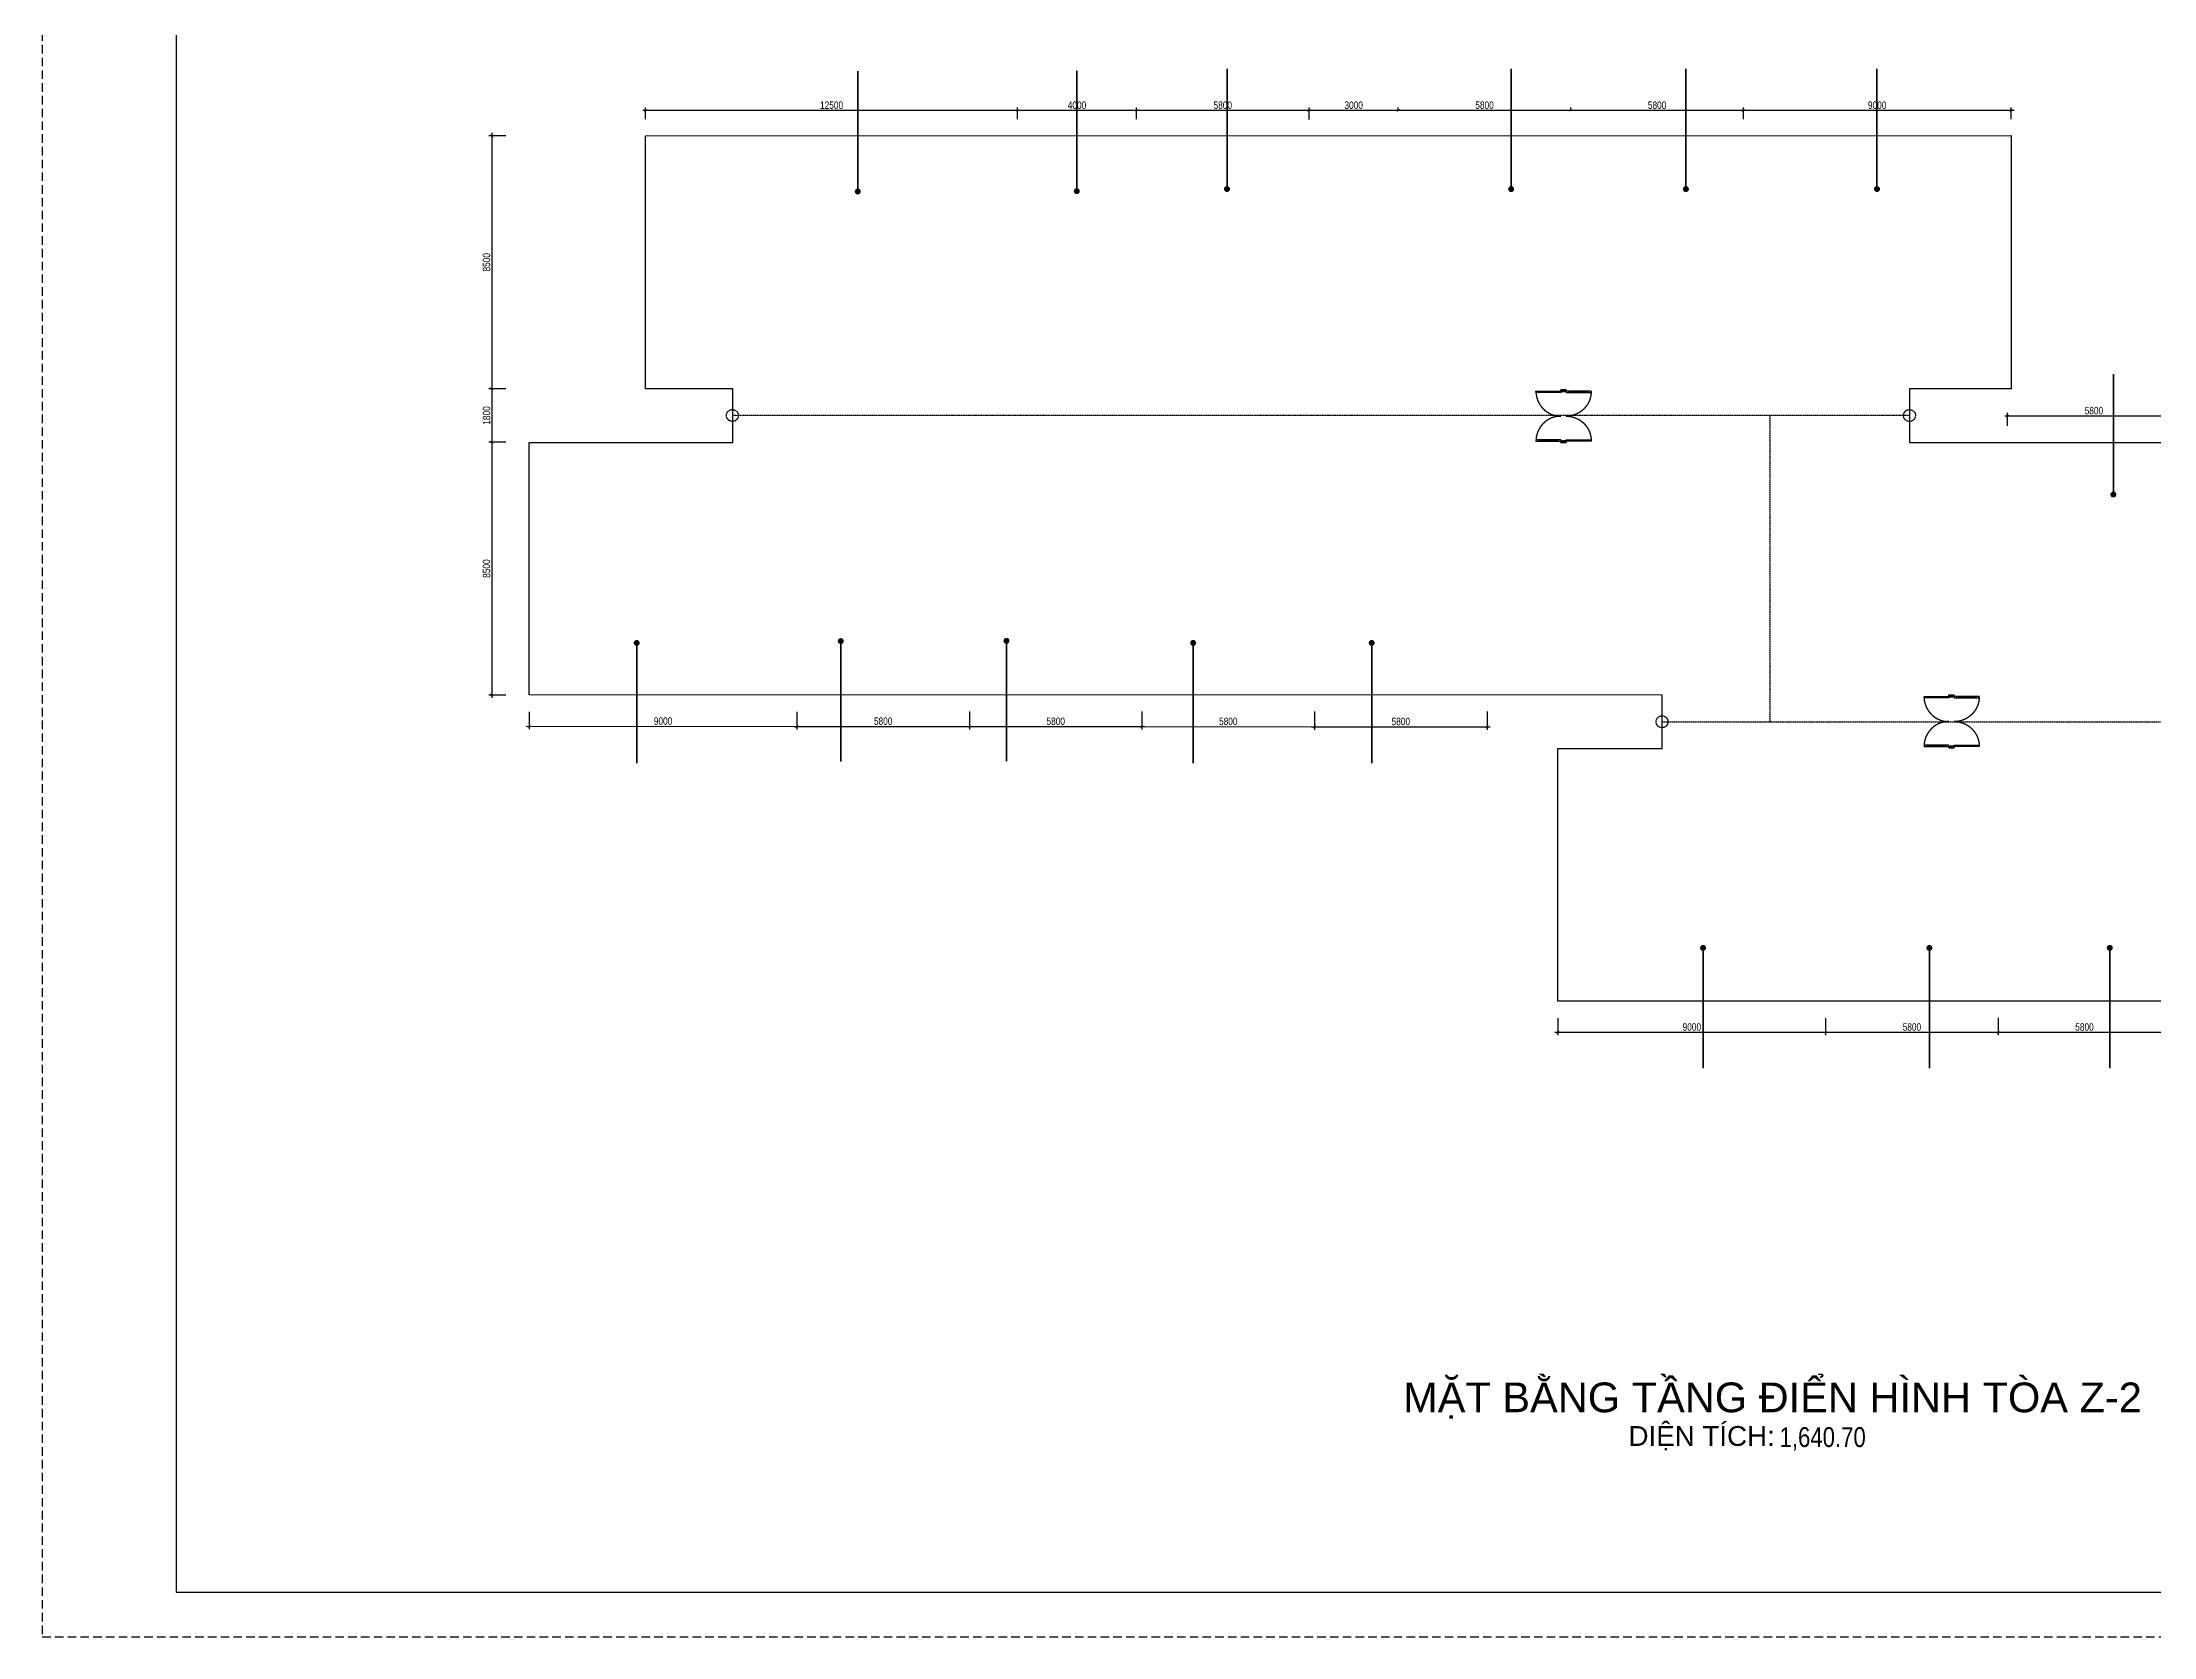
# Model space of a CAD drawing. Header units: millimetres. Extents: x 43 to 126043, y -89269 to -169.
# Drawn here: x 43 to 71025, y -89269 to -35652 of the extents above; entities that cross this region are included whole.
import ezdxf
from ezdxf.enums import TextEntityAlignment as Align

# ---------------------------------------------------------------- set-up
doc = ezdxf.new("R2010")
doc.units = ezdxf.units.MM
doc.linetypes.add('HIDDEN', pattern=[9.525, 6.35, -3.175])
doc.layers.get('0').update_dxf_attribs({"color": 231})
doc.layers.get('DefPoints').update_dxf_attribs({"color": 191})
for name, color, linetype in [('A-DOOR', 142, 'Continuous'), ('MDI-BAO', 1, 'Continuous'), ('S-DIM', 231, 'Continuous')]:
    doc.layers.add(name, color=color, linetype=linetype)
doc.layers.add('A-SHBD', color=7, linetype='Continuous', lineweight=35)
doc.layers.add('A-TEXT', color=255, linetype='Continuous', lineweight=25)
doc.layers.add('MDI-HANHLANG', color=5, linetype='HIDDEN', plot=False)
doc.styles.add('250602-MB CO CAU CĂN HO X1-3A-1$0$style1', font='arial.ttf')
doc.styles.add('VTK_Arial', font='arial.ttf', dxfattribs={"width": 0.8})
doc.dimstyles.new('250602-MB CO CAU CĂN HO X1-3A-1$0$Dim_50', dxfattribs={"dimscale": 50, "dimtxt": 2, "dimasz": 1.5, "dimexe": 1, "dimexo": 0, "dimgap": 1, "dimtad": 1, "dimdec": 0, "dimlfac": -1, "dimzin": 12, "dimdsep": 46, "dimtxsty": '250602-MB CO CAU CĂN HO X1-3A-1$0$style1', "dimblk1": '250602-MB CO CAU CĂN HO X1-3A-1$0$_ARCHTICK', "dimblk2": '250602-MB CO CAU CĂN HO X1-3A-1$0$_ARCHTICK', "dimsah": 1, "dimcen": 1.5, "dimdle": 1.5, "dimclrd": 256, "dimclre": 256, "dimclrt": 2, "dimadec": 1, "dimazin": 3, "dimtm": 1e-09, "dimtfac": 0.416667, "dimtdec": 0, "dimtix": 1, "dimtmove": 2, "dimatfit": 3, "dimfxl": 7, "dimfxlon": 1, "dimtolj": 1, "dimtzin": 0, "dimlwd": -1, "dimlwe": -1, "dimarcsym": 1})
doc.dimstyles.new('A-2.5-DIM100', dxfattribs={"dimscale": 100, "dimtxt": 2.5, "dimasz": 1, "dimexe": 1, "dimexo": 0, "dimgap": 0.5, "dimtad": 1, "dimdec": 0, "dimzin": 12, "dimdsep": 46, "dimtxsty": 'VTK_Arial', "dimblk": 'ARCHTICK', "dimcen": 0, "dimdle": 1, "dimclrd": 256, "dimclre": 256, "dimclrt": 7, "dimadec": 1, "dimazin": 3, "dimtfac": 1, "dimtdec": 0, "dimtmove": 0, "dimatfit": 2, "dimfxl": 20, "dimtolj": 1, "dimtzin": 0, "dimlwd": -1, "dimlwe": -1, "dimarcsym": 0})

# ---------------------------------------------------------------- blocks, each defined once
blk = doc.blocks.new('VTK-A1_BoKhungTen')
at = {"layer": 'DefPoints', "linetype": 'HIDDEN', "ltscale": 0.3}
blk.add_lwpolyline([(0, -594), (840, -594), (840, 0), (0, 0)], close=True, dxfattribs=at)
at = {"layer": 'DefPoints'}
blk.add_lwpolyline([(755, -10), (30, -10), (30, -584), (755, -584)], dxfattribs=at)
blk = doc.blocks.new('*U6')
for p, q in [((-738, -90), (-738, -50)), ((-100, -70), (-738, -70)), ((-100, -90), (-100, -50)), ((-738, -1685), (-738, -1725)), ((-100, -1705), (-738, -1705)), ((-100, -1685), (-100, -1725))]:
    blk.add_line(p, q)
for points in [[(180, 0), (180, -60), (40, -60), (40, -50), (0, -50), (0, 0)], [(0, -50), (0, -90), (-838, -90), (-838, -50)], [(0, -1725), (0, -1685), (-838, -1685), (-838, -1725)], [(180, -1775), (180, -1715), (40, -1715), (40, -1725), (0, -1725), (0, -1775)]]:
    blk.add_lwpolyline(points, close=True)
at = {"linetype": 'HIDDEN', "ltscale": 1000}
for centre, start, end in [((0, -50), 180.00004, 270), ((0, -1725), 90, 179.99996)]:
    blk.add_arc(centre, 838, start, end, dxfattribs=at)
blk = doc.blocks.new('*U7')
for p, q in [((-738, -90), (-738, -50)), ((-100, -70), (-738, -70)), ((-100, -90), (-100, -50)), ((-738, -1685), (-738, -1725)), ((-100, -1705), (-738, -1705)), ((-100, -1685), (-100, -1725))]:
    blk.add_line(p, q)
for points in [[(180, 0), (180, -60), (40, -60), (40, -50), (0, -50), (0, 0)], [(0, -50), (0, -90), (-838, -90), (-838, -50)], [(0, -1725), (0, -1685), (-838, -1685), (-838, -1725)], [(180, -1775), (180, -1715), (40, -1715), (40, -1725), (0, -1725), (0, -1775)]]:
    blk.add_lwpolyline(points, close=True)
at = {"linetype": 'HIDDEN', "ltscale": 1000}
for centre, start, end in [((0, -50), 180.00004, 270), ((0, -1725), 90, 179.99996)]:
    blk.add_arc(centre, 838, start, end, dxfattribs=at)
blk = doc.blocks.new('250602-MB CO CAU CĂN HO X1-3A-1$0$_ARCHTICK')
at = {"color": 0, "linetype": 'ByBlock', "const_width": 0.15}
blk.add_lwpolyline([(-0.5, -0.5), (0.5, 0.5)], dxfattribs=at)
blk = doc.blocks.new('_ArchTick')
at = {"color": 0, "linetype": 'ByBlock', "const_width": 0.15}
blk.add_lwpolyline([(-0.5, -0.5), (0.5, 0.5)], dxfattribs=at)
blk = doc.blocks.new('*D15')
at = {"layer": 'DefPoints', "color": 0, "transparency": 16777216}
for p in [(57228, -37948), (57228, -38235), (66228, -38235)]:
    blk.add_point(p, dxfattribs=at)
at = {"layer": 'S-DIM', "transparency": 16777216}
for p, q in [((66328, -37948), (57128, -37948)), ((57228, -38235), (57228, -37848)), ((66228, -38235), (66228, -37848))]:
    blk.add_line(p, q, dxfattribs=at)
at = {"layer": 'S-DIM', "transparency": 16777216, "xscale": 100, "yscale": 100, "zscale": 100, "rotation": 180}
blk.add_blockref('_ArchTick', (57228, -37948), dxfattribs=at)
at = {"layer": 'S-DIM', "transparency": 16777216, "xscale": 100, "yscale": 100, "zscale": 100}
blk.add_blockref('_ArchTick', (66228, -37948), dxfattribs=at)
at = {"layer": 'S-DIM', "color": 7, "transparency": 16777216, "insert": (61728, -37770), "char_height": 250, "attachment_point": 5, "style": 'VTK_Arial'}
blk.add_mtext('\\A1;9000', dxfattribs=at)
blk = doc.blocks.new('*D16')
at = {"layer": 'DefPoints', "color": 0, "transparency": 16777216}
for p in [(51428, -37948), (51428, -37948), (57228, -38235)]:
    blk.add_point(p, dxfattribs=at)
at = {"layer": 'S-DIM', "transparency": 16777216}
for p, q in [((57328, -37948), (51328, -37948)), ((51428, -37948), (51428, -37848)), ((57228, -38235), (57228, -37848))]:
    blk.add_line(p, q, dxfattribs=at)
at = {"layer": 'S-DIM', "transparency": 16777216, "xscale": 100, "yscale": 100, "zscale": 100, "rotation": 180}
blk.add_blockref('_ArchTick', (51428, -37948), dxfattribs=at)
at = {"layer": 'S-DIM', "transparency": 16777216, "xscale": 100, "yscale": 100, "zscale": 100}
blk.add_blockref('_ArchTick', (57228, -37948), dxfattribs=at)
at = {"layer": 'S-DIM', "color": 7, "transparency": 16777216, "insert": (54328, -37770), "char_height": 250, "attachment_point": 5, "style": 'VTK_Arial'}
blk.add_mtext('\\A1;5800', dxfattribs=at)
blk = doc.blocks.new('*D17')
at = {"layer": 'DefPoints', "color": 0, "transparency": 16777216}
for p in [(45628, -37948), (45628, -37948), (51428, -37948)]:
    blk.add_point(p, dxfattribs=at)
at = {"layer": 'S-DIM', "transparency": 16777216}
for p, q in [((51528, -37948), (45528, -37948)), ((45628, -37948), (45628, -37848)), ((51428, -37948), (51428, -37848))]:
    blk.add_line(p, q, dxfattribs=at)
at = {"layer": 'S-DIM', "transparency": 16777216, "xscale": 100, "yscale": 100, "zscale": 100, "rotation": 180}
blk.add_blockref('_ArchTick', (45628, -37948), dxfattribs=at)
at = {"layer": 'S-DIM', "transparency": 16777216, "xscale": 100, "yscale": 100, "zscale": 100}
blk.add_blockref('_ArchTick', (51428, -37948), dxfattribs=at)
at = {"layer": 'S-DIM', "color": 7, "transparency": 16777216, "insert": (48528, -37770), "char_height": 250, "attachment_point": 5, "style": 'VTK_Arial'}
blk.add_mtext('\\A1;5800', dxfattribs=at)
blk = doc.blocks.new('*D18')
at = {"layer": 'DefPoints', "color": 0, "transparency": 16777216}
for p in [(42628, -37948), (42628, -38250), (45628, -37948)]:
    blk.add_point(p, dxfattribs=at)
at = {"layer": 'S-DIM', "transparency": 16777216}
for p, q in [((45728, -37948), (42528, -37948)), ((42628, -38250), (42628, -37848)), ((45628, -37948), (45628, -37848))]:
    blk.add_line(p, q, dxfattribs=at)
at = {"layer": 'S-DIM', "transparency": 16777216, "xscale": 100, "yscale": 100, "zscale": 100, "rotation": 180}
blk.add_blockref('_ArchTick', (42628, -37948), dxfattribs=at)
at = {"layer": 'S-DIM', "transparency": 16777216, "xscale": 100, "yscale": 100, "zscale": 100}
blk.add_blockref('_ArchTick', (45628, -37948), dxfattribs=at)
at = {"layer": 'S-DIM', "color": 7, "transparency": 16777216, "insert": (44128, -37770), "char_height": 250, "attachment_point": 5, "style": 'VTK_Arial'}
blk.add_mtext('\\A1;3000', dxfattribs=at)
blk = doc.blocks.new('*D19')
at = {"layer": 'DefPoints', "color": 0, "transparency": 16777216}
for p in [(36828, -37948), (36828, -38235), (42628, -38250)]:
    blk.add_point(p, dxfattribs=at)
at = {"layer": 'S-DIM', "transparency": 16777216}
for p, q in [((42728, -37948), (36728, -37948)), ((36828, -38235), (36828, -37848)), ((42628, -38250), (42628, -37848))]:
    blk.add_line(p, q, dxfattribs=at)
at = {"layer": 'S-DIM', "transparency": 16777216, "xscale": 100, "yscale": 100, "zscale": 100, "rotation": 180}
blk.add_blockref('_ArchTick', (36828, -37948), dxfattribs=at)
at = {"layer": 'S-DIM', "transparency": 16777216, "xscale": 100, "yscale": 100, "zscale": 100}
blk.add_blockref('_ArchTick', (42628, -37948), dxfattribs=at)
at = {"layer": 'S-DIM', "color": 7, "transparency": 16777216, "insert": (39728, -37770), "char_height": 250, "attachment_point": 5, "style": 'VTK_Arial'}
blk.add_mtext('\\A1;5800', dxfattribs=at)
blk = doc.blocks.new('*D20')
at = {"layer": 'DefPoints', "color": 0, "transparency": 16777216}
for p in [(32828, -37948), (32828, -38235), (36828, -38235)]:
    blk.add_point(p, dxfattribs=at)
at = {"layer": 'S-DIM', "transparency": 16777216}
for p, q in [((36928, -37948), (32728, -37948)), ((32828, -38235), (32828, -37848)), ((36828, -38235), (36828, -37848))]:
    blk.add_line(p, q, dxfattribs=at)
at = {"layer": 'S-DIM', "transparency": 16777216, "xscale": 100, "yscale": 100, "zscale": 100, "rotation": 180}
blk.add_blockref('_ArchTick', (32828, -37948), dxfattribs=at)
at = {"layer": 'S-DIM', "transparency": 16777216, "xscale": 100, "yscale": 100, "zscale": 100}
blk.add_blockref('_ArchTick', (36828, -37948), dxfattribs=at)
at = {"layer": 'S-DIM', "color": 7, "transparency": 16777216, "insert": (34828, -37770), "char_height": 250, "attachment_point": 5, "style": 'VTK_Arial'}
blk.add_mtext('\\A1;4000', dxfattribs=at)
blk = doc.blocks.new('*D21')
at = {"layer": 'DefPoints', "color": 0, "transparency": 16777216}
for p in [(20328, -37948), (20328, -38235), (32828, -38235)]:
    blk.add_point(p, dxfattribs=at)
at = {"layer": 'S-DIM', "transparency": 16777216}
for p, q in [((32928, -37948), (20228, -37948)), ((20328, -38235), (20328, -37848)), ((32828, -38235), (32828, -37848))]:
    blk.add_line(p, q, dxfattribs=at)
at = {"layer": 'S-DIM', "transparency": 16777216, "xscale": 100, "yscale": 100, "zscale": 100, "rotation": 180}
blk.add_blockref('_ArchTick', (20328, -37948), dxfattribs=at)
at = {"layer": 'S-DIM', "transparency": 16777216, "xscale": 100, "yscale": 100, "zscale": 100}
blk.add_blockref('_ArchTick', (32828, -37948), dxfattribs=at)
at = {"layer": 'S-DIM', "color": 7, "transparency": 16777216, "insert": (26578, -37770), "char_height": 250, "attachment_point": 5, "style": 'VTK_Arial'}
blk.add_mtext('\\A1;12500', dxfattribs=at)
blk = doc.blocks.new('*D22')
at = {"layer": 'DefPoints', "color": 0, "transparency": 16777216}
for p in [(15629, -38802), (15156, -47302), (15629, -47302)]:
    blk.add_point(p, dxfattribs=at)
at = {"layer": 'S-DIM', "transparency": 16777216}
for p, q in [((15629, -38802), (15056, -38802)), ((15156, -38702), (15156, -47402)), ((15629, -47302), (15056, -47302))]:
    blk.add_line(p, q, dxfattribs=at)
at = {"layer": 'S-DIM', "transparency": 16777216, "xscale": 100, "yscale": 100, "zscale": 100}
for p, rotation in [((15156, -38802), 90), ((15156, -47302), 270)]:
    blk.add_blockref('_ArchTick', p, dxfattribs=dict(at, rotation=rotation))
at = {"layer": 'S-DIM', "color": 7, "transparency": 16777216, "insert": (14979, -43052), "char_height": 250, "attachment_point": 5, "rotation": 90, "style": 'VTK_Arial'}
blk.add_mtext('\\A1;8500', dxfattribs=at)
blk = doc.blocks.new('*D23')
at = {"layer": 'DefPoints', "color": 0, "transparency": 16777216}
for p in [(15629, -47302), (15156, -49102), (15629, -49102)]:
    blk.add_point(p, dxfattribs=at)
at = {"layer": 'S-DIM', "transparency": 16777216}
for p, q in [((15629, -47302), (15056, -47302)), ((15156, -47202), (15156, -49202)), ((15629, -49102), (15056, -49102))]:
    blk.add_line(p, q, dxfattribs=at)
at = {"layer": 'S-DIM', "transparency": 16777216, "xscale": 100, "yscale": 100, "zscale": 100}
for p, rotation in [((15156, -47302), 90), ((15156, -49102), 270)]:
    blk.add_blockref('_ArchTick', p, dxfattribs=dict(at, rotation=rotation))
at = {"layer": 'S-DIM', "color": 7, "transparency": 16777216, "insert": (14979, -48202), "char_height": 250, "attachment_point": 5, "rotation": 90, "style": 'VTK_Arial'}
blk.add_mtext('\\A1;1800', dxfattribs=at)
blk = doc.blocks.new('*D24')
at = {"layer": 'DefPoints', "color": 0, "transparency": 16777216}
for p in [(15629, -49102), (15156, -57602), (15629, -57602)]:
    blk.add_point(p, dxfattribs=at)
at = {"layer": 'S-DIM', "transparency": 16777216}
for p, q in [((15629, -49102), (15056, -49102)), ((15156, -49002), (15156, -57702)), ((15629, -57602), (15056, -57602))]:
    blk.add_line(p, q, dxfattribs=at)
at = {"layer": 'S-DIM', "transparency": 16777216, "xscale": 100, "yscale": 100, "zscale": 100}
for p, rotation in [((15156, -49102), 90), ((15156, -57602), 270)]:
    blk.add_blockref('_ArchTick', p, dxfattribs=dict(at, rotation=rotation))
at = {"layer": 'S-DIM', "color": 7, "transparency": 16777216, "insert": (14979, -53352), "char_height": 250, "attachment_point": 5, "rotation": 90, "style": 'VTK_Arial'}
blk.add_mtext('\\A1;8500', dxfattribs=at)
blk = doc.blocks.new('*D25')
at = {"layer": 'DefPoints', "color": 0, "transparency": 16777216}
for p in [(16413, -58163), (25413, -58168), (25412, -58660)]:
    blk.add_point(p, dxfattribs=at)
at = {"layer": 'S-DIM', "transparency": 16777216}
for p, q in [((16413, -58163), (16412, -58755)), ((25413, -58168), (25412, -58760)), ((16312, -58655), (25512, -58660))]:
    blk.add_line(p, q, dxfattribs=at)
at = {"layer": 'S-DIM', "transparency": 16777216, "xscale": 100, "yscale": 100, "zscale": 100}
for p, rotation in [((16412, -58655), 179.9681690146564), ((25412, -58660), 359.9681690146564)]:
    blk.add_blockref('_ArchTick', p, dxfattribs=dict(at, rotation=rotation))
at = {"layer": 'S-DIM', "color": 7, "transparency": 16777216, "insert": (20913, -58480), "char_height": 250, "attachment_point": 5, "rotation": 359.96817, "style": 'VTK_Arial'}
blk.add_mtext('\\A1;9000', dxfattribs=at)
blk = doc.blocks.new('*D26')
at = {"layer": 'DefPoints', "color": 0, "transparency": 16777216}
for p in [(25413, -58168), (31213, -58153), (31212, -58663)]:
    blk.add_point(p, dxfattribs=at)
at = {"layer": 'S-DIM', "transparency": 16777216}
for p, q in [((25413, -58168), (25412, -58760)), ((31213, -58153), (31212, -58763)), ((25312, -58660), (31312, -58663))]:
    blk.add_line(p, q, dxfattribs=at)
at = {"layer": 'S-DIM', "transparency": 16777216, "xscale": 100, "yscale": 100, "zscale": 100}
for p, rotation in [((25412, -58660), 179.9681690146564), ((31212, -58663), 359.9681690146564)]:
    blk.add_blockref('_ArchTick', p, dxfattribs=dict(at, rotation=rotation))
at = {"layer": 'S-DIM', "color": 7, "transparency": 16777216, "insert": (28313, -58484), "char_height": 250, "attachment_point": 5, "rotation": 359.96817, "style": 'VTK_Arial'}
blk.add_mtext('\\A1;5800', dxfattribs=at)
blk = doc.blocks.new('*D27')
at = {"layer": 'DefPoints', "color": 0, "transparency": 16777216}
for p in [(31213, -58153), (37013, -58153), (37012, -58666)]:
    blk.add_point(p, dxfattribs=at)
at = {"layer": 'S-DIM', "transparency": 16777216}
for p, q in [((31213, -58153), (31212, -58763)), ((37013, -58153), (37012, -58766)), ((31112, -58663), (37112, -58666))]:
    blk.add_line(p, q, dxfattribs=at)
at = {"layer": 'S-DIM', "transparency": 16777216, "xscale": 100, "yscale": 100, "zscale": 100}
for p, rotation in [((31212, -58663), 179.9681690146564), ((37012, -58666), 359.9681690146564)]:
    blk.add_blockref('_ArchTick', p, dxfattribs=dict(at, rotation=rotation))
at = {"layer": 'S-DIM', "color": 7, "transparency": 16777216, "insert": (34113, -58487), "char_height": 250, "attachment_point": 5, "rotation": 359.96817, "style": 'VTK_Arial'}
blk.add_mtext('\\A1;5800', dxfattribs=at)
blk = doc.blocks.new('*D28')
at = {"layer": 'DefPoints', "color": 0, "transparency": 16777216}
for p in [(37013, -58153), (42813, -58153), (42812, -58670)]:
    blk.add_point(p, dxfattribs=at)
at = {"layer": 'S-DIM', "transparency": 16777216}
for p, q in [((37013, -58153), (37012, -58766)), ((42813, -58153), (42812, -58770)), ((36912, -58666), (42912, -58670))]:
    blk.add_line(p, q, dxfattribs=at)
at = {"layer": 'S-DIM', "transparency": 16777216, "xscale": 100, "yscale": 100, "zscale": 100}
for p, rotation in [((37012, -58666), 179.9681690146564), ((42812, -58670), 359.9681690146564)]:
    blk.add_blockref('_ArchTick', p, dxfattribs=dict(at, rotation=rotation))
at = {"layer": 'S-DIM', "color": 7, "transparency": 16777216, "insert": (39913, -58490), "char_height": 250, "attachment_point": 5, "rotation": 359.96817, "style": 'VTK_Arial'}
blk.add_mtext('\\A1;5800', dxfattribs=at)
blk = doc.blocks.new('*D29')
at = {"layer": 'DefPoints', "color": 0, "transparency": 16777216}
for p in [(42813, -58153), (48613, -58153), (48612, -58673)]:
    blk.add_point(p, dxfattribs=at)
at = {"layer": 'S-DIM', "transparency": 16777216}
for p, q in [((42813, -58153), (42812, -58770)), ((48613, -58153), (48612, -58773)), ((42712, -58670), (48712, -58673))]:
    blk.add_line(p, q, dxfattribs=at)
at = {"layer": 'S-DIM', "transparency": 16777216, "xscale": 100, "yscale": 100, "zscale": 100}
for p, rotation in [((42812, -58670), 179.9681690146564), ((48612, -58673), 359.9681690146564)]:
    blk.add_blockref('_ArchTick', p, dxfattribs=dict(at, rotation=rotation))
at = {"layer": 'S-DIM', "color": 7, "transparency": 16777216, "insert": (45713, -58494), "char_height": 250, "attachment_point": 5, "rotation": 359.96817, "style": 'VTK_Arial'}
blk.add_mtext('\\A1;5800', dxfattribs=at)
blk = doc.blocks.new('*D30')
at = {"layer": 'DefPoints', "color": 0, "transparency": 16777216}
for p in [(50995, -68468), (59995, -68468), (59995, -68944)]:
    blk.add_point(p, dxfattribs=at)
at = {"layer": 'S-DIM', "transparency": 16777216}
for p, q in [((50995, -68468), (50995, -69044)), ((59995, -68468), (59995, -69044)), ((50895, -68944), (60095, -68944))]:
    blk.add_line(p, q, dxfattribs=at)
at = {"layer": 'S-DIM', "transparency": 16777216, "xscale": 100, "yscale": 100, "zscale": 100, "rotation": 180}
blk.add_blockref('_ArchTick', (50995, -68944), dxfattribs=at)
at = {"layer": 'S-DIM', "transparency": 16777216, "xscale": 100, "yscale": 100, "zscale": 100}
blk.add_blockref('_ArchTick', (59995, -68944), dxfattribs=at)
at = {"layer": 'S-DIM', "color": 7, "transparency": 16777216, "insert": (55495, -68766), "char_height": 250, "attachment_point": 5, "style": 'VTK_Arial'}
blk.add_mtext('\\A1;9000', dxfattribs=at)
blk = doc.blocks.new('*D31')
at = {"layer": 'DefPoints', "color": 0, "transparency": 16777216}
for p in [(59995, -68468), (65795, -68453), (65795, -68944)]:
    blk.add_point(p, dxfattribs=at)
at = {"layer": 'S-DIM', "transparency": 16777216}
for p, q in [((59995, -68468), (59995, -69044)), ((65795, -68453), (65795, -69044)), ((59895, -68944), (65895, -68944))]:
    blk.add_line(p, q, dxfattribs=at)
at = {"layer": 'S-DIM', "transparency": 16777216, "xscale": 100, "yscale": 100, "zscale": 100, "rotation": 180}
blk.add_blockref('_ArchTick', (59995, -68944), dxfattribs=at)
at = {"layer": 'S-DIM', "transparency": 16777216, "xscale": 100, "yscale": 100, "zscale": 100}
blk.add_blockref('_ArchTick', (65795, -68944), dxfattribs=at)
at = {"layer": 'S-DIM', "color": 7, "transparency": 16777216, "insert": (62895, -68766), "char_height": 250, "attachment_point": 5, "style": 'VTK_Arial'}
blk.add_mtext('\\A1;5800', dxfattribs=at)
blk = doc.blocks.new('*D32')
at = {"layer": 'DefPoints', "color": 0, "transparency": 16777216}
for p in [(65795, -68453), (71595, -68468), (71595, -68944)]:
    blk.add_point(p, dxfattribs=at)
at = {"layer": 'S-DIM', "transparency": 16777216}
for p, q in [((65795, -68453), (65795, -69044)), ((71595, -68468), (71595, -69044)), ((65695, -68944), (71695, -68944))]:
    blk.add_line(p, q, dxfattribs=at)
at = {"layer": 'S-DIM', "transparency": 16777216, "xscale": 100, "yscale": 100, "zscale": 100, "rotation": 180}
blk.add_blockref('_ArchTick', (65795, -68944), dxfattribs=at)
at = {"layer": 'S-DIM', "transparency": 16777216, "xscale": 100, "yscale": 100, "zscale": 100}
blk.add_blockref('_ArchTick', (71595, -68944), dxfattribs=at)
at = {"layer": 'S-DIM', "color": 7, "transparency": 16777216, "insert": (68695, -68766), "char_height": 250, "attachment_point": 5, "style": 'VTK_Arial'}
blk.add_mtext('\\A1;5800', dxfattribs=at)
blk = doc.blocks.new('*D41')
at = {"layer": 'DefPoints', "color": 0, "transparency": 16777216}
for p in [(71913, -48219), (66113, -48550), (71913, -48550)]:
    blk.add_point(p, dxfattribs=at)
at = {"layer": 'S-DIM', "transparency": 16777216}
for p, q in [((66013, -48219), (72013, -48219)), ((66113, -48550), (66113, -48119)), ((71913, -48550), (71913, -48119))]:
    blk.add_line(p, q, dxfattribs=at)
at = {"layer": 'S-DIM', "transparency": 16777216, "xscale": 100, "yscale": 100, "zscale": 100, "rotation": 180}
blk.add_blockref('_ArchTick', (66113, -48219), dxfattribs=at)
at = {"layer": 'S-DIM', "transparency": 16777216, "xscale": 100, "yscale": 100, "zscale": 100}
blk.add_blockref('_ArchTick', (71913, -48219), dxfattribs=at)
at = {"layer": 'S-DIM', "color": 7, "transparency": 16777216, "insert": (69013, -48041), "char_height": 250, "attachment_point": 5, "style": 'VTK_Arial'}
blk.add_mtext('\\A1;5800', dxfattribs=at)

msp = doc.modelspace()

# ---------------------------------------------------------------- linework, layer by layer
at = {"layer": 'MDI-BAO', "elevation": 0}
msp.add_lwpolyline([(20327.7, -38801.7), (66227.7, -38786.7), (66227.7, -47301.7), (62812.7, -47301.7), (62812.7, -49105.7), (97712.7, -49105.7), (97712.7, -57601.7), (93358.9, -57601.7), (93358.9, -59401.7), (100195.2, -59401.7), (100195.2, -67901.7), (50995.2, -67901.7), (50995.2, -59401.7), (54495.2, -59401.7), (54495.2, -57601.7), (16412.7, -57600.6), (16412.7, -49105.7), (23262.7, -49105.7), (23262.7, -47301.7), (20327.7, -47301.7)], close=True, dxfattribs=at)
at = {"layer": 'MDI-HANHLANG'}
for p, q in [((58112.7, -48201.7), (58112.7, -58501.7)), ((54495.2, -58501.7), (93358.9, -58501.7))]:
    msp.add_line(p, q, dxfattribs=at)
at = {"layer": 'MDI-HANHLANG', "elevation": 0}
msp.add_lwpolyline([(62812.7, -48203.7), (23242.7, -48203.7)], dxfattribs=at)
at = {"layer": 'MDI-HANHLANG'}
for centre in [(23242.7, -48203.7), (62812.7, -48203.7), (54495.2, -58501.7)]:
    msp.add_circle(centre, 200, dxfattribs=at)

# ---------------------------------------------------------------- block references
at = {"layer": 'A-DOOR'}
for p in [(51094.7, -47337.9), (64138.9, -57607.4)]:
    msp.add_blockref('*U7', p, dxfattribs=at)
at = {"layer": 'A-DOOR', "xscale": -1}
for p in [(51274.7, -47337.9), (64318.9, -57607.4)]:
    msp.add_blockref('*U6', p, dxfattribs=at)
at = {"layer": 'DefPoints', "xscale": 150, "yscale": 150, "zscale": 150}
msp.add_blockref('VTK-A1_BoKhungTen', (43.4, -168.9), dxfattribs=at)

# ---------------------------------------------------------------- texts
at = {"layer": 'A-TEXT', "style": 'VTK_Arial'}
msp.add_text('MẶT BẰNG TẦNG ĐIỂN HÌNH TÒA Z-2', height=1000, dxfattribs=at).set_placement((58207.2, -81719.1), align=Align.CENTER)
msp.add_text('DIỆN TÍCH:', height=666.67, dxfattribs=at).set_placement((53368.8, -82850.2))
at = {"layer": 'A-TEXT', "style": 'VTK_Arial', "width": 0.8}
msp.add_text('1,640.70', height=666.67, dxfattribs=at).set_placement((58443.9, -82888.1))

# ---------------------------------------------------------------- dimensions: what is measured, and where the dimension line sits
at = {"layer": 'S-DIM'}
for base, p1, p2, picture, middle in [((20327.7, -37947.9), (32827.7, -38235.1), (20327.7, -38235.1), '*D21', (26577.7, -37770.2)), ((32827.7, -37947.9), (36827.7, -38235.1), (32827.7, -38235.1), '*D20', (34827.7, -37770.2)), ((36827.7, -37947.9), (42627.7, -38250.1), (36827.7, -38235.1), '*D19', (39727.7, -37770.2)), ((42627.7, -37947.9), (45627.7, -37947.9), (42627.7, -38250.1), '*D18', (44127.7, -37770.1)), ((45627.7, -37947.9), (51427.7, -37947.9), (45627.7, -37947.9), '*D17', (48527.7, -37770.2)), ((51427.7, -37947.9), (57227.7, -38235.1), (51427.7, -37947.9), '*D16', (54327.7, -37770.2))]:
    dim = msp.add_linear_dim(base=base, p1=p1, p2=p2, dimstyle='A-2.5-DIM100', override={"dimpost": '\\X', "dimtmove": 1}, dxfattribs=at)
    dim.commit()
    dim.dimension.update_dxf_attribs({"geometry": picture, "text_midpoint": middle})
for p1, p2, distance, picture, middle in [((66227.7, -38235.1), (57227.7, -38235.1), -287.3, '*D15', (61727.7, -37770.2)), ((15629.1, -38801.7), (15629.1, -47301.7), -472.9, '*D22', (14978.6, -43051.7)), ((66112.7, -48550.1), (71912.7, -48550.1), 331, '*D41', (69012.7, -48041.5)), ((16412.7, -58163.3), (25412.7, -58168.3), -491.7, '*D25', (20912.5, -58479.8)), ((50995.2, -68468.3), (59995.2, -68468.3), -475.4, '*D30', (55495.2, -68766))]:
    dim = msp.add_aligned_dim(p1=p1, p2=p2, distance=distance, dimstyle='A-2.5-DIM100', override={"dimpost": '\\X'}, dxfattribs=at)
    dim.commit()
    dim.dimension.update_dxf_attribs({"geometry": picture, "text_midpoint": middle})
for base, p1, p2, angle, picture, middle in [((15156.2, -49101.7), (15629.1, -47301.7), (15629.1, -49101.7), 90, '*D23', (14978.6, -48201.7)), ((15156.2, -57601.7), (15629.1, -49101.7), (15629.1, -57601.7), 90, '*D24', (14978.6, -53351.7)), ((31212.4, -58663.2), (25412.7, -58168.3), (31212.7, -58153.3), 179.968169, '*D26', (28312.5, -58483.9)), ((37012.4, -58666.4), (31212.7, -58153.3), (37012.7, -58153.3), 179.968169, '*D27', (34112.5, -58487.1)), ((42812.4, -58669.6), (37012.7, -58153.3), (42812.7, -58153.3), 179.968169, '*D28', (39912.5, -58490.4)), ((48612.4, -58672.8), (42812.7, -58153.3), (48612.7, -58153.3), 179.968169, '*D29', (45712.5, -58493.6)), ((65795.2, -68943.7), (59995.2, -68468.3), (65795.2, -68453.3), 180, '*D31', (62895.2, -68766)), ((71595.2, -68943.7), (65795.2, -68453.3), (71595.2, -68468.3), 180, '*D32', (68695.2, -68766))]:
    dim = msp.add_linear_dim(base=base, p1=p1, p2=p2, angle=angle, dimstyle='A-2.5-DIM100', override={"dimpost": '\\X', "dimtmove": 1}, dxfattribs=at)
    dim.commit()
    dim.dimension.update_dxf_attribs({"geometry": picture, "text_midpoint": middle})

# ---------------------------------------------------------------- leaders
at = {"layer": 'A-SHBD'}
for points in [[(27458.6, -40672.4), (27458.6, -36625.1)], [(34820.7, -40657.8), (34820.7, -36610.4)], [(39870.9, -40589.9), (39870.9, -36542.6)], [(49421.9, -40589.9), (49421.9, -36542.6)], [(55296.5, -40589.9), (55296.5, -36542.6)], [(61720.3, -40590.2), (61720.3, -36542.9)], [(69666.2, -50860.2, 0), (69666.2, -46812.9, 0)], [(20026.8, -55849.6, 0), (20026.8, -59896.9, 0)], [(26886.8, -55789.6, 0), (26886.8, -59836.9, 0)], [(32456.9, -55782.1, 0), (32456.8, -59829.4, 0)], [(38734.4, -55849.6, 0), (38734.3, -59896.9, 0)], [(44734.4, -55849.6, 0), (44734.3, -59896.9, 0)], [(55873.7, -66104.6, 0), (55873.7, -70151.9, 0)], [(63480.6, -66104.6, 0), (63480.6, -70151.9, 0)], [(69545.8, -66104.6, 0), (69545.8, -70151.9, 0)]]:
    msp.add_leader(points, dimstyle='250602-MB CO CAU CĂN HO X1-3A-1$0$Dim_50', override={"dimasz": 4, "dimtad": 0, "dimldrblk": 'Dot', "dimtfill": 1}, dxfattribs=at)

doc.saveas('drawing.dxf')
